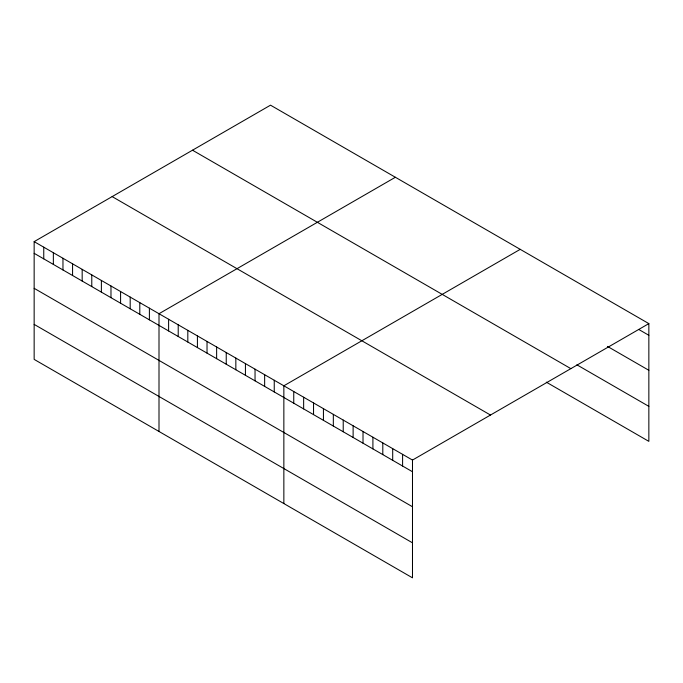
<?xml version="1.0" encoding="UTF-8"?>
<svg xmlns="http://www.w3.org/2000/svg" width="683" height="683" viewBox="0 0 683 683"><rect width="100%" height="100%" fill="white"/><g stroke="black" fill="none" stroke-linecap="round" stroke-linejoin="round"><path stroke-width="1.02" d="M34.15 241.637L412.489 460.069L412.489 577.827L34.15 359.386L34.15 241.637L270.511 105.173L648.85 323.614L648.85 441.363L546.298 382.156M395.363 177.264L159.002 313.719L159.002 431.468M520.215 249.346L283.855 385.801L283.855 503.559M412.489 460.069L648.85 323.614M638.955 329.573L648.85 335.293M607.469 346.401L648.85 370.297M576.887 364.807L648.85 406.359M192.512 150.209L570.851 368.641M112.149 196.602L490.488 415.042M34.15 253.316L412.489 471.748M34.15 288.32L412.489 506.752M34.15 324.382L412.489 542.823M402.594 454.357L402.594 466.037M392.699 448.646L392.699 460.325M382.804 442.934L382.804 454.613M372.909 437.222L372.909 448.893M363.014 431.502L363.014 443.182M353.12 425.791L353.12 437.47M343.225 420.079L343.225 431.758M333.33 414.368L333.33 426.047M323.435 408.656L323.435 420.335M313.54 402.944L313.54 414.624M303.645 397.233L303.645 408.904M293.75 391.513L293.75 403.192M274.25 380.26L274.25 391.94M264.645 374.711L264.645 386.39M255.041 369.17L255.041 380.849M245.436 363.621L245.436 375.3M235.84 358.08L235.84 369.759M226.235 352.53L226.235 364.21M216.631 346.99L216.631 358.669M207.026 341.44L207.026 353.12M197.421 335.899L197.421 347.579M187.816 330.35L187.816 342.029M178.212 324.809L178.212 336.488M168.607 319.268L168.607 330.939M149.398 308.178L149.398 319.849M139.793 302.629L139.793 314.308M130.188 297.088L130.188 308.767M120.584 291.539L120.584 303.218M110.979 285.998L110.979 297.677M101.383 280.448L101.383 292.128M91.778 274.908L91.778 286.587M82.173 269.358L82.173 281.037M72.569 263.817L72.569 275.497M62.964 258.268L62.964 269.947M53.359 252.727L53.359 264.406M43.755 247.178L43.755 258.857"/></g></svg>
